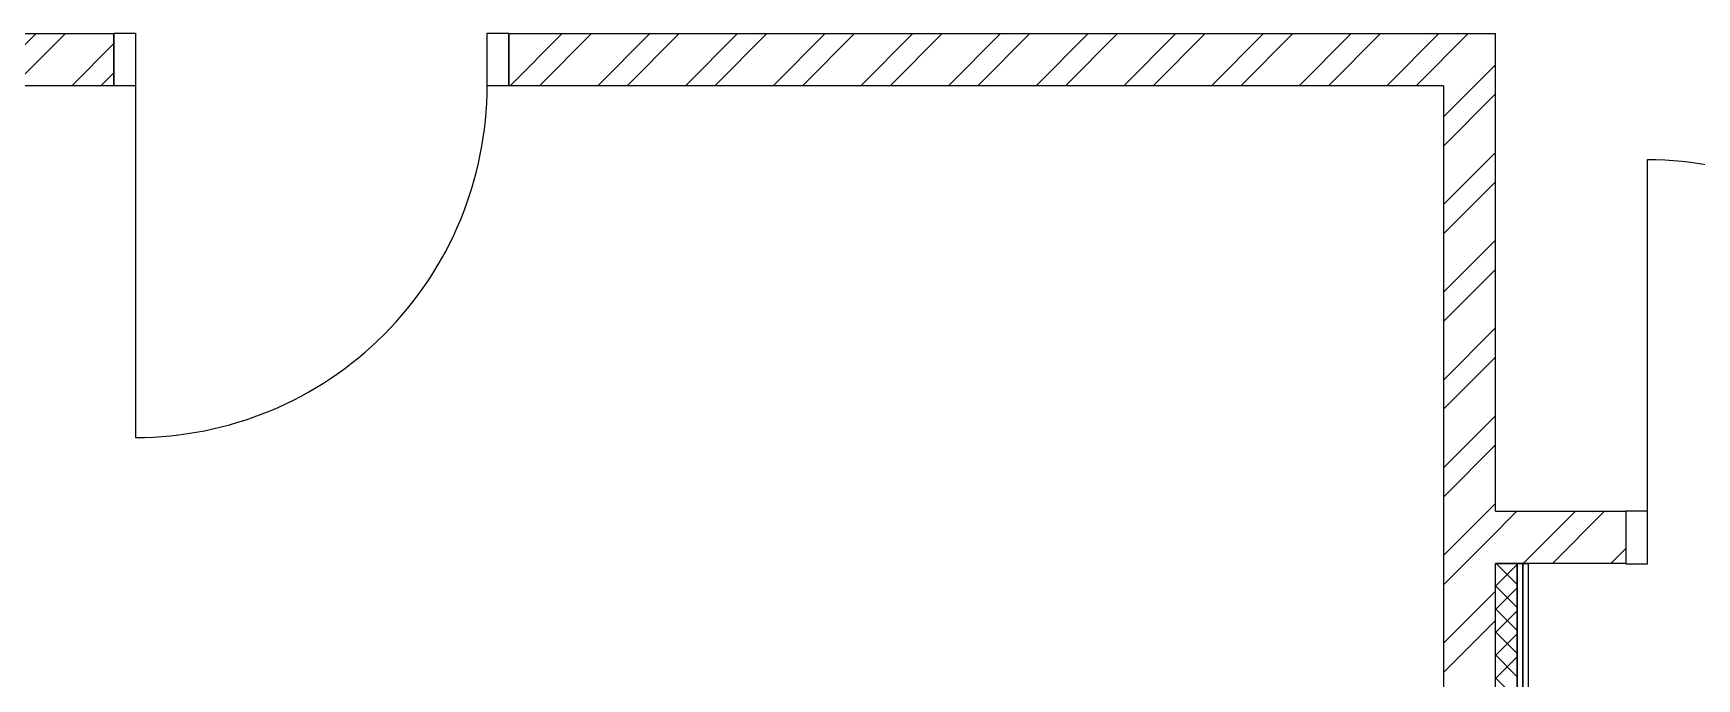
# Model space of a CAD drawing. Header units: millimetres. Extents: x 53645 to 137188, y 78097 to 135533.
# Drawn here: x 68931 to 72765, y 87167 to 88653 of the extents above; entities that cross this region are included whole.
import ezdxf

# ---------------------------------------------------------------- set-up
doc = ezdxf.new("R2010")
doc.units = ezdxf.units.MM

# ---------------------------------------------------------------- blocks, each defined once
blk = doc.blocks.new('*U67')
at = {"color": 0, "linetype": 'ByBlock', "ltscale": 10}
blk.add_lwpolyline([(-50, 0), (-50, 810, 0.414214), (-860, 0)], format="xyb", dxfattribs=at)
at = {"color": 0}
for points in [[(-910, 0), (-860, 0), (-860, -120.6), (-910, -120.6)], [(-50, 0), (0, 0), (0, -120.6), (-50, -120.6)]]:
    blk.add_lwpolyline(points, close=True, dxfattribs=at)
blk = doc.blocks.new('*U68')
at = {"color": 0}
for points in [[(-910, 0), (-860, 0), (-860, 120.6), (-910, 120.6)], [(-50, 0), (0, 0), (0, 120.6), (-50, 120.6)]]:
    blk.add_lwpolyline(points, close=True, dxfattribs=at)
at = {"color": 0, "linetype": 'ByBlock', "ltscale": 10}
blk.add_lwpolyline([(-50, 0), (-50, -810, -0.414214), (-860, 0)], format="xyb", dxfattribs=at)
blk = doc.blocks.new('3432')
at = {"color": 0}
for points in [[(-10900.5, 3949.5), (-9984.5, 3949.5)], [(-10283.8, 3829.5), (-10163.8, 3949.5)], [(-10216.5, 3829.5), (-10096.5, 3949.5)], [(-9984.5, 3949.5), (-9984.5, 3829.5)], [(-9074.5, 3829.5), (-9074.5, 3949.5)], [(-9074.5, 3949.5), (-6800.4, 3949.5)], [(-9071.5, 3829.5), (-8951.5, 3949.5)], [(-9004.1, 3829.5), (-8884.1, 3949.5)], [(-8869.4, 3829.5), (-8749.4, 3949.5)], [(-8802.1, 3829.5), (-8682.1, 3949.5)], [(-8667.4, 3829.5), (-8547.4, 3949.5)], [(-8600, 3829.5), (-8480, 3949.5)], [(-8465.3, 3829.5), (-8345.3, 3949.5)], [(-8398, 3829.5), (-8278, 3949.5)], [(-8263.3, 3829.5), (-8143.3, 3949.5)], [(-8195.9, 3829.5), (-8075.9, 3949.5)], [(-8061.2, 3829.5), (-7941.2, 3949.5)], [(-7993.9, 3829.5), (-7873.9, 3949.5)], [(-7859.2, 3829.5), (-7739.2, 3949.5)], [(-7791.8, 3829.5), (-7671.8, 3949.5)], [(-7657.1, 3829.5), (-7537.1, 3949.5)], [(-7589.7, 3829.5), (-7469.7, 3949.5)], [(-7455, 3829.5), (-7335, 3949.5)], [(-7387.7, 3829.5), (-7267.7, 3949.5)], [(-7253, 3829.5), (-7133, 3949.5)], [(-7185.6, 3829.5), (-7065.6, 3949.5)], [(-7050.9, 3829.5), (-6930.9, 3949.5)], [(-6983.6, 3829.5), (-6863.6, 3949.5)], [(-6800.4, 2849.5), (-6800.4, 3949.5)], [(-10081.8, 3829.5), (-9984.5, 3926.8)], [(-6920.4, 3757.9), (-6800.4, 3877.9)], [(-10014.4, 3829.5), (-9984.5, 3859.5)], [(-9984.5, 3829.5), (-10780.5, 3829.5)], [(-6920.4, 3829.5), (-9074.5, 3829.5)], [(-6920.4, 3829.5), (-6920.4, 500)], [(-6920.4, 3690.6), (-6800.4, 3810.6)], [(-6920.4, 3555.9), (-6800.4, 3675.9)], [(-6920.4, 3488.5), (-6800.4, 3608.5)], [(-6920.4, 3353.8), (-6800.4, 3473.8)], [(-6920.4, 3286.5), (-6800.4, 3406.5)], [(-6920.4, 3151.8), (-6800.4, 3271.8)], [(-6920.4, 3084.4), (-6800.4, 3204.4)], [(-6920.4, 2949.7), (-6800.4, 3069.7)], [(-6920.4, 2882.4), (-6800.4, 3002.4)], [(-6920.4, 2747.7), (-6800.4, 2867.7)], [(-6815.9, 2784.9), (-6751.2, 2849.5)], [(-6800.4, 2849.5), (-6500.4, 2849.5)], [(-6736.5, 2729.5), (-6616.5, 2849.5)], [(-6669.2, 2729.5), (-6549.2, 2849.5)], [(-6500.4, 2849.5), (-6500.4, 2729.5)], [(-6920.4, 2680.3), (-6800.4, 2800.3)], [(-6534.5, 2729.5), (-6500.4, 2763.6)], [(-6800.4, 500), (-6800.4, 2729.5)], [(-6500.4, 2729.5), (-6800.4, 2729.5)], [(-6800.4, 565.1), (-6800.4, 2729.5)], [(-6800.4, 2729.5), (-6784.7, 2729.5)], [(-6800.4, 2676.8), (-6750.4, 2726.8)], [(-6750.4, 2680.9), (-6799, 2729.5)], [(-6784.7, 2729.5), (-6750.4, 2729.5)], [(-6750.4, 2729.5), (-6750.4, 500)], [(-6750.4, 500), (-6750.4, 2729.5)], [(-6750.4, 2729.5), (-6737.9, 2729.5)], [(-6737.9, 2729.5), (-6737.9, 500)], [(-6737.9, 500), (-6737.9, 2729.5)], [(-6737.9, 2729.5), (-6725.4, 2729.5)], [(-6725.4, 2729.5), (-6725.4, 500)], [(-6920.4, 2545.6), (-6800.4, 2665.6)], [(-6750.4, 2627.9), (-6800.4, 2677.9)], [(-6800.4, 2623.7), (-6750.4, 2673.7)], [(-6750.4, 2574.9), (-6800.4, 2624.9)], [(-6800.4, 2570.7), (-6750.4, 2620.7)], [(-6920.4, 2478.3), (-6800.4, 2598.3)], [(-6750.4, 2521.8), (-6800.4, 2571.8)], [(-6800.4, 2517.7), (-6750.4, 2567.7)], [(-6750.4, 2468.8), (-6800.4, 2518.8)], [(-6800.4, 2464.6), (-6750.4, 2514.6)], [(-6750.4, 2415.8), (-6800.4, 2465.8)]]:
    blk.add_lwpolyline(points, dxfattribs=at)
at = {"color": 0, "xscale": -1, "rotation": 359.9999936264059}
for name, p in [('*U68', (-9984.5, 3829.5)), ('*U67', (-6500.4, 2849.5))]:
    blk.add_blockref(name, p, dxfattribs=at)

msp = doc.modelspace()

# ---------------------------------------------------------------- block references
msp.add_blockref('3432', (79101.6, 84702.8))

doc.saveas('drawing.dxf')
